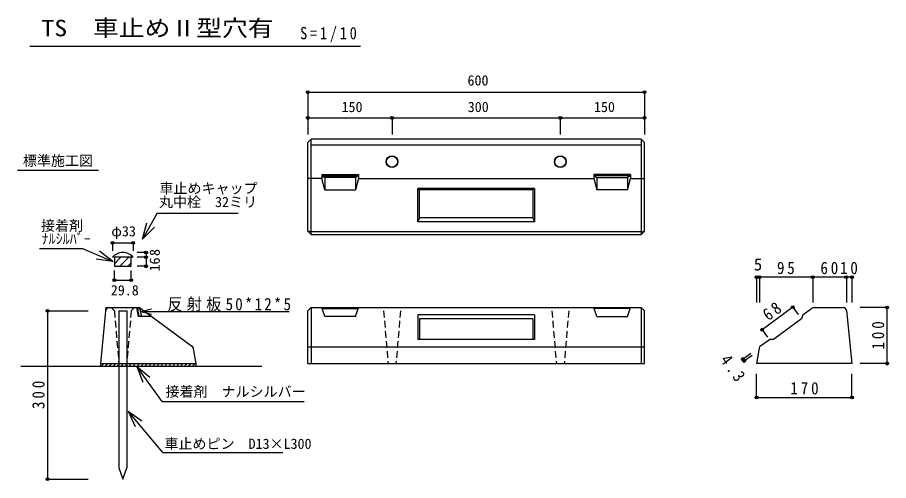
# Model space of a CAD drawing. Units: millimetres, scale not verified, with parts at other scales. Extents: x -725 to 828, y -354 to 471.
import ezdxf
from ezdxf.enums import TextEntityAlignment as Align

# ---------------------------------------------------------------- set-up
doc = ezdxf.new("R2010")
doc.units = ezdxf.units.MM
doc.header["$LTSCALE"] = 10
doc.header["$PDMODE"] = 32
doc.header["$PDSIZE"] = 5
doc.linetypes.add('DASHED1', pattern=[1.8, 1.2, -0.6])
doc.layers.add('0-1', color=7, linetype='Continuous')
doc.layers.add('0-3', color=7, linetype='Continuous')
doc.styles.add('ＭＳ ゴシック', font='')
doc.styles.get('ＭＳ ゴシック').set_extended_font_data('MS Gothic')

msp = doc.modelspace()

# ---------------------------------------------------------------- linework, layer by layer
at = {"layer": '0-1'}
for p, q in [((-207.23, 337.92), (392.77, 337.92)), ((-207.23, 337.92), (-207.23, 262.47)), ((392.77, 337.92), (392.77, 262.47)), ((-207.23, 292.14), (392.77, 292.14)), ((-57.23, 292.14), (-57.23, 262.47)), ((242.77, 292.14), (242.77, 262.47)), ((-201.23, 254.19), (-207.23, 248.19)), ((-201.23, 84.19), (-201.23, 254.19)), ((386.77, 254.19), (-201.23, 254.19)), ((386.77, 254.19), (386.77, 84.19)), ((386.77, 254.19), (392.77, 248.19)), ((-207.23, 90.19), (-207.23, 248.19)), ((-201.23, 244.19), (386.77, 244.19)), ((392.77, 90.19), (392.77, 248.19)), ((-725.09, 198.79), (-580.46, 198.79)), ((-182.23, 191.19), (-117.23, 191.19)), ((-182.23, 191.19), (-182.23, 184.19)), ((-181.61, 188.82), (-117.84, 188.82)), ((-117.23, 191.19), (-117.23, 184.19)), ((302.77, 191.19), (302.77, 184.19)), ((367.77, 191.19), (302.77, 191.19)), ((367.16, 188.82), (303.39, 188.82)), ((367.77, 191.19), (367.77, 184.19)), ((-182.23, 184.19), (-207.23, 184.19)), ((-177.23, 163.83), (-182.23, 184.19)), ((-122.23, 186.19), (-122.23, 163.83)), ((-117.23, 184.19), (-122.23, 163.83)), ((-117.23, 184.19), (302.77, 184.19)), ((302.77, 184.19), (307.77, 163.83)), ((307.77, 186.19), (307.77, 163.83)), ((362.77, 163.83), (367.77, 184.19)), ((367.77, 184.19), (392.77, 184.19)), ((-177.23, 163.83), (-122.23, 163.83)), ((-11.23, 106.9), (-11.23, 166.47)), ((196.77, 166.47), (-11.23, 166.47)), ((-11.23, 166.47), (-8.23, 164.19)), ((-8.23, 114.28), (-8.23, 164.19)), ((193.77, 164.19), (-8.23, 164.19)), ((196.77, 166.47), (193.77, 164.19)), ((362.77, 163.83), (307.77, 163.83)), ((-475.79, 122.57), (-331.53, 122.57)), ((-8.23, 114.28), (-11.23, 106.9)), ((193.77, 114.28), (196.77, 106.9)), ((-501.83, 75.93), (-480.93, 97.45)), ((-207.23, 90.19), (-201.23, 84.19)), ((-201.23, 89.19), (-207.23, 90.19)), ((386.77, 89.19), (-201.23, 89.19)), ((-201.23, 84.19), (386.77, 84.19)), ((392.77, 90.19), (386.77, 84.19)), ((386.77, 89.19), (392.77, 90.19)), ((-555.52, 69.39), (-518.87, 69.39)), ((-555.52, 69.39), (-555.52, 55.47)), ((-518.87, 69.39), (-518.87, 55.47)), ((-554.85, 36.39), (-578.5, 54.84)), ((-495.74, 52.24), (-511.65, 52.24)), ((-495.74, 52.24), (-495.74, 27.74)), ((-518.87, 43.74), (-555.52, 43.74)), ((-552.2, 43.74), (-552.2, 27.74)), ((-552.2, 32.31), (-540.76, 43.74)), ((-542.62, 27.74), (-526.62, 43.74)), ((-528.48, 27.74), (-522.2, 34.03)), ((-495.74, 43.74), (-511.65, 43.74)), ((-552.23, 3.05), (-552.23, 19.98)), ((-522.23, 3.05), (-522.23, 19.98)), ((-495.74, 27.74), (-511.65, 27.74)), ((-552.23, 3.05), (-522.23, 3.05)), ((762.77, 8.49), (592.77, 8.49)), ((592.77, 8.49), (592.77, -36.88)), ((597.77, 8.49), (597.77, -36.88)), ((692.77, 8.49), (692.77, -36.88)), ((752.77, 8.49), (752.77, -36.88)), ((762.77, 8.49), (762.77, -36.88)), ((-567.23, -45.81), (-577.23, -145.81)), ((-567.23, -45.81), (-507.23, -45.81)), ((-514.23, -45.81), (-511.86, -47.78)), ((-507.23, -45.81), (-412.23, -115.81)), ((-207.23, -51.81), (-201.23, -45.81)), ((-201.23, -45.81), (-201.23, -145.81)), ((-201.23, -45.81), (386.77, -45.81)), ((-181.6, -47.81), (-181.6, -45.81)), ((-122.23, -61.81), (-117.23, -45.81)), ((-117.84, -45.81), (-117.84, -47.81)), ((307.77, -61.81), (302.77, -45.81)), ((303.39, -45.81), (303.39, -47.81)), ((367.15, -47.81), (367.15, -45.81)), ((392.77, -51.81), (386.77, -45.81)), ((386.77, -45.81), (386.77, -145.81)), ((657.4, -45.01), (602.66, -85.35)), ((657.4, -45.01), (667.05, -58.11)), ((694.74, -45.81), (747.34, -45.81)), ((825.55, -45.81), (777.62, -45.81)), ((825.55, -145.81), (825.55, -45.81)), ((-671.43, -51.81), (-671.43, -351.81)), ((-671.43, -51.81), (-598.98, -51.81)), ((-544.23, -51.81), (-530.23, -51.81)), ((-544.23, -51.81), (-544.23, -331.81)), ((-530.23, -51.81), (-530.23, -331.81)), ((-511.86, -47.78), (-509.23, -61.81)), ((-511.13, -48.94), (-511.62, -49.04)), ((-509.23, -61.81), (-511.62, -49.04)), ((-511.13, -48.94), (-508.74, -61.72)), ((-508.74, -61.72), (-509.23, -61.81)), ((-485.51, -61.81), (-509.23, -61.81)), ((-505.29, -53), (-485.92, -48.42)), ((-505.29, -53), (-485.92, -57.58)), ((-505.29, -53), (-240.35, -53)), ((-207.23, -145.81), (-207.23, -51.81)), ((-181.6, -47.81), (-117.84, -47.81)), ((367.15, -47.81), (303.39, -47.81)), ((392.77, -145.81), (392.77, -51.81)), ((675.06, -58.87), (672.78, -65.89)), ((675.06, -58.87), (691.18, -46.98)), ((753.31, -51.22), (762.77, -145.81)), ((193.77, -65.89), (-8.23, -65.89)), ((-8.23, -65.89), (-8.23, -102.66)), ((672.78, -65.89), (622.87, -102.66)), ((602.66, -85.35), (612.31, -98.45)), ((599.73, -114.37), (615.48, -102.76)), ((622.87, -102.66), (615.48, -102.76)), ((-412.23, -115.81), (-407.23, -145.81)), ((-207.23, -115.81), (392.77, -115.81)), ((597.37, -118.21), (592.77, -145.81)), ((568.14, -137.65), (582.37, -127.17)), ((568.14, -137.65), (570.69, -141.11)), ((570.69, -141.11), (584.92, -130.63)), ((-289.1, -150.81), (-719.24, -150.81)), ((-577.23, -145.81), (-577.23, -150.81)), ((-577.23, -145.81), (-407.23, -145.81)), ((-576.07, -150.81), (-571.07, -145.81)), ((-569, -150.81), (-564, -145.81)), ((-561.93, -150.81), (-556.93, -145.81)), ((-554.85, -150.81), (-549.85, -145.81)), ((-547.78, -150.81), (-542.78, -145.81)), ((-540.71, -150.81), (-535.71, -145.81)), ((-533.64, -150.81), (-528.64, -145.81)), ((-526.57, -150.81), (-521.57, -145.81)), ((-519.5, -150.81), (-514.5, -145.81)), ((-512.43, -150.81), (-507.43, -145.81)), ((-512.43, -150.81), (-489.18, -169.77)), ((-505.36, -150.81), (-500.36, -145.81)), ((-498.29, -150.81), (-493.29, -145.81)), ((-491.21, -150.81), (-486.21, -145.81)), ((-484.14, -150.81), (-479.14, -145.81)), ((-477.07, -150.81), (-472.07, -145.81)), ((-470, -150.81), (-465, -145.81)), ((-462.93, -150.81), (-457.93, -145.81)), ((-455.86, -150.81), (-450.86, -145.81)), ((-448.79, -150.81), (-443.79, -145.81)), ((-441.72, -150.81), (-436.72, -145.81)), ((-434.65, -150.81), (-429.65, -145.81)), ((-427.57, -150.81), (-422.57, -145.81)), ((-420.5, -150.81), (-415.5, -145.81)), ((-413.43, -150.81), (-408.43, -145.81)), ((-407.23, -145.81), (-407.23, -150.81)), ((-207.23, -145.81), (392.77, -145.81)), ((762.77, -145.81), (592.77, -145.81)), ((825.55, -145.81), (777.62, -145.81)), ((592.77, -206.06), (592.77, -163.98)), ((762.77, -206.06), (762.77, -163.98)), ((-467.32, -213.35), (-213.87, -213.35)), ((592.77, -206.06), (762.77, -206.06)), ((-527.55, -230.54), (-514.96, -257.77)), ((-527.55, -230.54), (-503.03, -247.83)), ((-466.04, -304.35), (-527.55, -230.54)), ((-466.04, -304.35), (-251.78, -304.35)), ((-544.23, -331.81), (-537.23, -351.81)), ((-537.23, -351.81), (-530.23, -331.81)), ((-671.43, -351.81), (-598.98, -351.81))]:
    msp.add_line(p, q, dxfattribs=at)
at = {"layer": '0-1', "linetype": 'DASHED1'}
for p, q in [((-558.23, -45.81), (-552.23, -51.81)), ((-516.23, -45.81), (-522.23, -51.81)), ((-552.23, -51.81), (-544.23, -145.81)), ((-522.23, -51.81), (-530.23, -145.81)), ((-72.23, -51.81), (-64.23, -145.81)), ((-42.23, -51.81), (-50.23, -145.81)), ((227.77, -51.81), (235.77, -145.81)), ((257.77, -51.81), (249.77, -145.81))]:
    msp.add_line(p, q, dxfattribs=at)
at = {"layer": '0-1'}
for points in [[(-182.23, 191.19), (-181.61, 188.82), (-177.23, 186.19)], [(-117.23, 191.19), (-117.84, 188.82), (-122.23, 186.19)], [(302.77, 191.19), (303.39, 188.82), (307.77, 186.19)], [(367.77, 191.19), (367.16, 188.82), (362.77, 186.19)], [(-122.23, 186.19), (-177.23, 186.19), (-177.23, 163.83)], [(307.77, 186.19), (362.77, 186.19), (362.77, 163.83)], [(196.77, 166.47), (196.77, 106.9), (-11.23, 106.9)], [(193.77, 164.19), (193.77, 114.28), (-8.23, 114.28)], [(-475.79, 122.57), (-501.83, 75.93), (-494.49, 105.02)], [(-685.72, 59.42), (-609.25, 59.42), (-554.85, 36.39), (-584.56, 40.54)], [(-552.2, 27.74), (-522.2, 27.74), (-522.2, 43.74)], [(-122.23, -61.81), (-177.23, -61.81), (-182.23, -45.81)], [(307.77, -61.81), (362.77, -61.81), (367.77, -45.81)], [(-508.83, -61.23), (-503.91, -60.31), (-506.13, -48.51), (-511.04, -49.44)], [(196.77, -58.87), (-11.23, -58.87), (-11.23, -102.76)], [(196.77, -58.87), (196.77, -102.76), (-11.23, -102.76)], [(193.77, -65.89), (193.77, -102.66), (-8.23, -102.66)], [(-467.32, -213.35), (-512.43, -150.81), (-501.77, -178.86)]]:
    msp.add_lwpolyline(points, dxfattribs=at)
for centre, radius in [((-57.23, 214.19), 10.5), ((-57.23, 214.19), 10), ((242.77, 214.19), 10.5), ((242.77, 214.19), 10)]:
    msp.add_circle(centre, radius, dxfattribs=at)
for centre, radius, start, end in [((-537.2, 28.24), 24, 40.22818, 139.77182), ((-561.8, -51.81), 6, 90, 174.28941), ((-509.2, -51.81), 6, 53.61566, 90), ((-509.2, -51.81), 6, 53.61565, 90), ((694.74, -51.81), 6, 90, 126.38435), ((747.34, -51.81), 6, 5.71059, 90), ((-417.75, -119.2), 6, 9.46233, 53.61566), ((603.29, -119.2), 6, 126.38435, 170.53768)]:
    msp.add_arc(centre, radius, start, end, dxfattribs=at)
for p in [(-207.23, 337.92), (392.77, 337.92), (-207.23, 292.14), (-57.23, 292.14), (242.77, 292.14), (392.77, 292.14), (-555.52, 69.39), (-518.87, 69.39), (-495.74, 52.24), (-495.74, 43.74), (-495.74, 27.74), (-552.23, 3.05), (-522.23, 3.05), (592.77, 8.49), (597.77, 8.49), (692.77, 8.49), (752.77, 8.49), (762.77, 8.49), (657.4, -45.01), (825.55, -45.81), (-671.43, -51.81), (602.66, -85.35), (568.14, -137.65), (570.69, -141.11), (825.55, -145.81), (592.77, -206.06), (762.77, -206.06), (-671.43, -351.81)]:
    msp.add_point(p, dxfattribs=at)
at = {"layer": '0-3', "color": 2}
msp.add_line((-703.11, 420), (-113.56, 420), dxfattribs=at)

# ---------------------------------------------------------------- texts
at = {"layer": '0-1', "style": 'ＭＳ ゴシック'}
for s, height, p in [('600', 18.33, (77.34, 344.5)), ('150', 18.33, (-147.23, 297.14)), ('300', 18.33, (77.77, 297.14)), ('150', 18.33, (302.77, 297.14)), ('標準施工図', 18.33, (-715.36, 201.3)), ('車止めキャップ', 18.33, (-471.88, 152.12)), ('丸中栓\u300032ミリ', 18.33, (-472.75, 127.78)), ('接着剤', 18.33, (-683.12, 85.49)), ('φ33', 18.33, (-557.72, 75.57)), ('ﾅﾙｼﾙﾊﾞｰ', 18.33, (-681.81, 62.03)), ('5', 21.99, (587.77, 13.49)), ('29.8', 18.33, (-558.61, -29.65)), ('接着剤\u3000ナルシルバー', 18.33, (-461.17, -210.27)), ('車止めピン\u3000D13×L300', 18.33, (-462.96, -303.32))]:
    msp.add_text(s, height=height, dxfattribs=at).set_placement(p, align=Align.BOTTOM_LEFT)
for s, p in [('8', (-465.7, 45.99)), ('16', (-465.7, 18.52))]:
    msp.add_text(s, height=18.33, rotation=90, dxfattribs=at).set_placement(p, align=Align.BOTTOM_LEFT)
at = {"layer": '0-1', "char_height": 21.99, "attachment_point": 7, "style": 'ＭＳ ゴシック'}
for s, insert in [('\\T1.36;\\W0.9;95', (629.02, 13.49)), ('\\T1.36;\\W0.9;60', (706.52, 13.49)), ('\\T1.36;\\W0.9;10', (741.52, 13.49)), ('\\T1.28;\\W0.9;反射板50*12*5', (-457.73, -53.22)), ('\\T1.38;\\W0.9;170', (652.77, -201.06))]:
    msp.add_mtext(s, dxfattribs=dict(at, insert=insert))
for s, insert, rotation in [('\\T1.36;\\W0.9;68', (613.98, -70.8), 36.384), ('\\T1.38;\\W0.9;100', (820.55, -120.81), 90), ('\\T1.37;\\W0.9;4.3', (526.41, -140.02), 306.384), ('\\T1.38;\\W0.9;300', (-676.43, -226.81), 90)]:
    msp.add_mtext(s, dxfattribs=dict(at, insert=insert, rotation=rotation))
at = {"layer": '0-3', "style": 'ＭＳ ゴシック', "width": 1.15}
msp.add_text('TS\u3000車止めⅡ型穴有', height=29.33, dxfattribs=at).set_placement((-682.28, 428.93), align=Align.BOTTOM_LEFT)
at = {"layer": '0-3', "insert": (-221.08, 426.99), "char_height": 21.99, "attachment_point": 7, "style": 'ＭＳ ゴシック'}
msp.add_mtext('\\T1.39;\\W0.85;S=1/10', dxfattribs=at)

doc.saveas('drawing.dxf')
